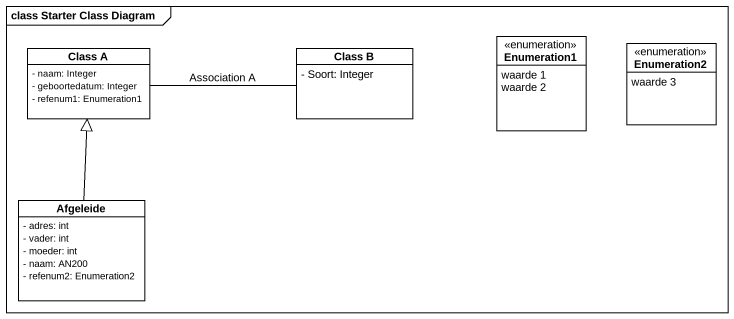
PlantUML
@startuml
mainframe class Starter Class Diagram
hide circle
hide empty members
skinparam classAttributeIconSize 0
class "Class A" as Class_A {
  - naam: Integer
  - geboortedatum: Integer
  - refenum1: Enumeration1
}
class "Class B" as Class_B {
  - Soort: Integer
}
enum Enumeration1 {
  waarde 1
  waarde 2
}
enum Enumeration2 {
  waarde 3
}
class Afgeleide {
  - adres: int
  - vader: int
  - moeder: int
  - naam: AN200
  - refenum2: Enumeration2
}
Class_A -right- Class_B : Association A
Afgeleide -up-|> Class_A
@enduml
